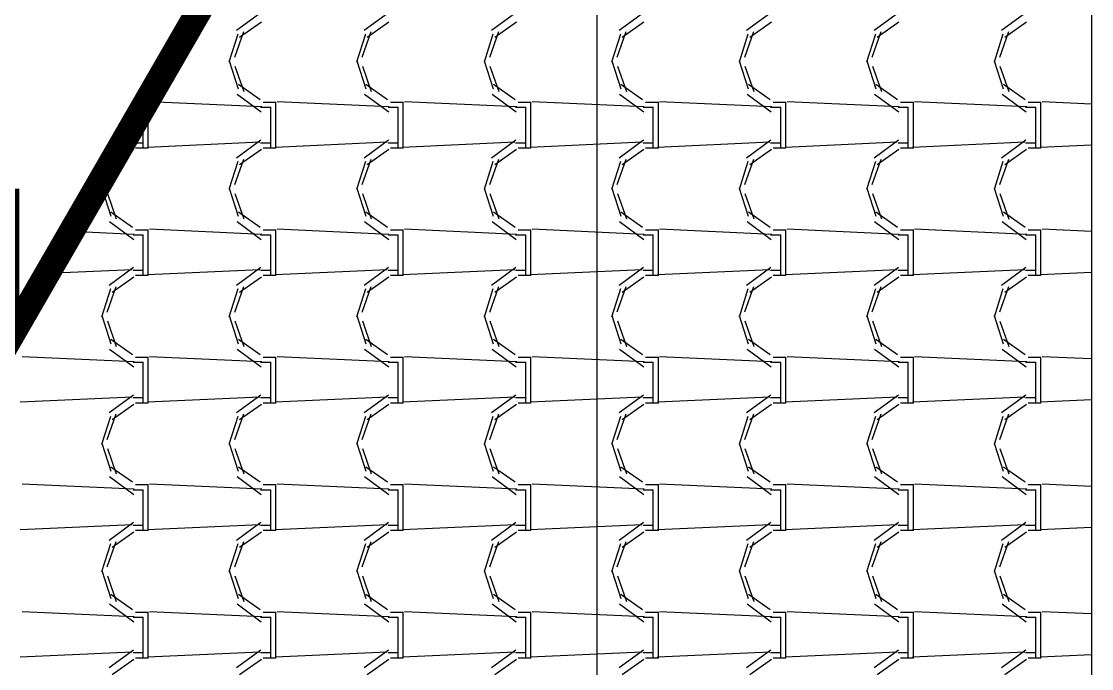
# Model space of a CAD drawing. Header units: millimetres. Extents: x -336 to -33, y -135 to 770.
# Drawn here: x -307.576 to -305.058, y 714.484 to 716.007 of the extents above; entities that cross this region are included whole.
import ezdxf

# ---------------------------------------------------------------- set-up
doc = ezdxf.new("R2010")
doc.units = ezdxf.units.MM
doc.header["$LTSCALE"] = 50
doc.header["$MEASUREMENT"] = 0
doc.layers.get('0').update_dxf_attribs({"linetype": 'CONTINUOUS'})
doc.layers.add('-HIDRO', color=8, linetype='CONTINUOUS')
doc.layers.add('AF', color=5, linetype='CONTINUOUS')
doc.layers.add('E-Lay-9', color=9, linetype='CONTINUOUS', lineweight=9)

# ---------------------------------------------------------------- blocks, each defined once
blk = doc.blocks.new('Seta')
at = {"const_width": 2}
blk.add_lwpolyline([(10, 15), (10, 25.981), (25, 0), (10, -25.981), (10, -15), (0, -15), (0, 15)], close=True, dxfattribs=at)

msp = doc.modelspace()

# ---------------------------------------------------------------- linework, layer by layer
at = {"layer": '-HIDRO', "linetype": 'Continuous'}
for p, q in [((-305.058, 719.1028), (-305.058, 712.4028)), ((-307.0126, 716.0276), (-307.0696, 715.9856)), ((-306.7126, 716.0276), (-306.7696, 715.9856)), ((-306.4126, 716.0276), (-306.4696, 715.9856)), ((-306.1126, 716.0276), (-306.1696, 715.9856)), ((-305.8126, 716.0276), (-305.8696, 715.9856)), ((-305.5126, 716.0276), (-305.5696, 715.9856)), ((-305.2126, 716.0276), (-305.2696, 715.9856)), ((-307.0115, 716.0053), (-307.0625, 715.9693)), ((-306.7115, 716.0053), (-306.7625, 715.9693)), ((-306.4115, 716.0053), (-306.4625, 715.9693)), ((-306.1115, 716.0053), (-306.1625, 715.9693)), ((-305.8115, 716.0053), (-305.8625, 715.9693)), ((-305.5115, 716.0053), (-305.5625, 715.9693)), ((-305.2115, 716.0053), (-305.2625, 715.9693)), ((-307.0666, 715.9774), (-307.0876, 715.9114)), ((-307.0537, 715.9824), (-307.0747, 715.9224)), ((-306.7665, 715.9774), (-306.7875, 715.9114)), ((-306.7537, 715.9824), (-306.7747, 715.9224)), ((-306.4665, 715.9774), (-306.4875, 715.9114)), ((-306.4537, 715.9824), (-306.4747, 715.9224)), ((-306.1665, 715.9774), (-306.1875, 715.9114)), ((-306.1537, 715.9824), (-306.1747, 715.9224)), ((-305.8665, 715.9774), (-305.8875, 715.9114)), ((-305.8537, 715.9825), (-305.8747, 715.9225)), ((-305.5665, 715.9774), (-305.5875, 715.9114)), ((-305.5537, 715.9825), (-305.5747, 715.9225)), ((-305.2665, 715.9774), (-305.2875, 715.9114)), ((-305.2537, 715.9825), (-305.2747, 715.9225)), ((-307.0869, 715.9146), (-307.0659, 715.8486)), ((-307.0737, 715.9021), (-307.0527, 715.8421)), ((-306.7869, 715.9146), (-306.7659, 715.8486)), ((-306.7737, 715.9021), (-306.7527, 715.8421)), ((-306.4869, 715.9146), (-306.4659, 715.8486)), ((-306.4737, 715.9021), (-306.4527, 715.8421)), ((-306.1869, 715.9146), (-306.1659, 715.8486)), ((-306.1737, 715.9021), (-306.1527, 715.8421)), ((-305.8869, 715.9146), (-305.8659, 715.8486)), ((-305.8737, 715.9021), (-305.8527, 715.8421)), ((-305.5869, 715.9146), (-305.5659, 715.8486)), ((-305.5737, 715.9021), (-305.5527, 715.8421)), ((-305.2869, 715.9146), (-305.2659, 715.8486)), ((-305.2737, 715.902), (-305.2527, 715.842)), ((-307.0656, 715.8592), (-307.0146, 715.8232)), ((-306.7656, 715.8592), (-306.7146, 715.8232)), ((-306.4656, 715.8592), (-306.4146, 715.8232)), ((-306.1656, 715.8592), (-306.1146, 715.8232)), ((-305.8656, 715.8592), (-305.8146, 715.8232)), ((-305.5656, 715.8592), (-305.5146, 715.8232)), ((-305.2656, 715.8592), (-305.2146, 715.8232)), ((-307.0686, 715.8361), (-307.0116, 715.7941)), ((-306.7686, 715.8361), (-306.7116, 715.7941)), ((-306.4686, 715.8361), (-306.4116, 715.7941)), ((-306.1686, 715.8361), (-306.1116, 715.7941)), ((-305.8686, 715.8361), (-305.8116, 715.7941)), ((-305.5686, 715.8361), (-305.5116, 715.7941)), ((-305.2686, 715.8361), (-305.2116, 715.7941)), ((-307.2894, 715.7209), (-307.2894, 715.8047)), ((-307.2824, 715.8169), (-307.2774, 715.8169)), ((-307.2774, 715.7209), (-307.2774, 715.8169)), ((-307.0106, 715.806), (-307.2746, 715.818)), ((-307.0134, 715.8049), (-306.9894, 715.8049)), ((-307.0074, 715.8169), (-306.9774, 715.8169)), ((-306.9894, 715.7209), (-306.9894, 715.8049)), ((-306.9774, 715.7209), (-306.9774, 715.8169)), ((-306.7106, 715.806), (-306.9746, 715.818)), ((-306.7134, 715.8049), (-306.6894, 715.8049)), ((-306.7074, 715.8169), (-306.6774, 715.8169)), ((-306.6894, 715.7209), (-306.6894, 715.8049)), ((-306.6774, 715.7209), (-306.6774, 715.8169)), ((-306.4106, 715.806), (-306.6746, 715.818)), ((-306.4134, 715.8049), (-306.3894, 715.8049)), ((-306.4074, 715.8169), (-306.3774, 715.8169)), ((-306.3894, 715.7209), (-306.3894, 715.8049)), ((-306.3774, 715.7209), (-306.3774, 715.8169)), ((-306.1106, 715.806), (-306.3746, 715.818)), ((-306.1134, 715.8049), (-306.0894, 715.8049)), ((-306.1074, 715.8169), (-306.0774, 715.8169)), ((-306.0894, 715.7209), (-306.0894, 715.8049)), ((-306.0774, 715.7209), (-306.0774, 715.8169)), ((-305.8106, 715.806), (-306.0746, 715.818)), ((-305.8134, 715.8049), (-305.7894, 715.8049)), ((-305.8074, 715.8169), (-305.7774, 715.8169)), ((-305.7894, 715.7209), (-305.7894, 715.8049)), ((-305.7774, 715.7209), (-305.7774, 715.8169)), ((-305.5106, 715.806), (-305.7746, 715.818)), ((-305.5134, 715.8049), (-305.4894, 715.8049)), ((-305.5074, 715.8169), (-305.4774, 715.8169)), ((-305.4894, 715.7209), (-305.4894, 715.8049)), ((-305.4774, 715.7209), (-305.4774, 715.8169)), ((-305.2106, 715.806), (-305.4746, 715.818)), ((-305.2134, 715.8049), (-305.1894, 715.8049)), ((-305.2074, 715.8169), (-305.1774, 715.8169)), ((-305.1894, 715.7209), (-305.1894, 715.8049)), ((-305.1774, 715.7209), (-305.1774, 715.8169)), ((-305.058, 715.8127), (-305.1746, 715.818)), ((-307.3126, 715.7276), (-307.3497, 715.7002)), ((-307.3151, 715.7227), (-307.3373, 715.7217)), ((-307.0151, 715.7227), (-307.2791, 715.7107)), ((-307.0126, 715.7276), (-307.0696, 715.6856)), ((-306.7151, 715.7227), (-306.9791, 715.7107)), ((-306.7126, 715.7276), (-306.7696, 715.6856)), ((-306.4151, 715.7227), (-306.6791, 715.7107)), ((-306.4126, 715.7276), (-306.4696, 715.6856)), ((-306.1151, 715.7227), (-306.3791, 715.7107)), ((-306.1126, 715.7276), (-306.1696, 715.6856)), ((-305.8151, 715.7227), (-306.0791, 715.7107)), ((-305.8126, 715.7276), (-305.8696, 715.6856)), ((-305.5151, 715.7227), (-305.7791, 715.7107)), ((-305.5126, 715.7276), (-305.5696, 715.6856)), ((-305.2151, 715.7227), (-305.4791, 715.7107)), ((-305.2126, 715.7276), (-305.2696, 715.6856)), ((-307.3115, 715.7053), (-307.3625, 715.6693)), ((-307.2894, 715.7209), (-307.3134, 715.7209)), ((-307.2774, 715.7089), (-307.3074, 715.7089)), ((-307.2894, 715.7089), (-307.2894, 715.7209)), ((-307.2774, 715.7089), (-307.2774, 715.7209)), ((-307.0115, 715.7053), (-307.0625, 715.6693)), ((-306.9894, 715.7209), (-307.0134, 715.7209)), ((-306.9774, 715.7089), (-307.0074, 715.7089)), ((-306.9894, 715.7089), (-306.9894, 715.7209)), ((-306.9774, 715.7089), (-306.9774, 715.7209)), ((-306.7115, 715.7053), (-306.7625, 715.6693)), ((-306.6894, 715.7209), (-306.7134, 715.7209)), ((-306.6774, 715.7089), (-306.7074, 715.7089)), ((-306.6894, 715.7089), (-306.6894, 715.7209)), ((-306.6774, 715.7089), (-306.6774, 715.7209)), ((-306.4115, 715.7053), (-306.4625, 715.6693)), ((-306.3894, 715.7209), (-306.4134, 715.7209)), ((-306.3774, 715.7089), (-306.4074, 715.7089)), ((-306.3894, 715.7089), (-306.3894, 715.7209)), ((-306.3774, 715.7089), (-306.3774, 715.7209)), ((-306.1115, 715.7053), (-306.1625, 715.6693)), ((-306.0894, 715.7209), (-306.1134, 715.7209)), ((-306.0774, 715.7089), (-306.1074, 715.7089)), ((-306.0894, 715.7089), (-306.0894, 715.7209)), ((-306.0774, 715.7089), (-306.0774, 715.7209)), ((-305.8115, 715.7053), (-305.8625, 715.6693)), ((-305.7894, 715.7209), (-305.8134, 715.7209)), ((-305.7774, 715.7089), (-305.8074, 715.7089)), ((-305.7894, 715.7089), (-305.7894, 715.7209)), ((-305.7774, 715.7089), (-305.7774, 715.7209)), ((-305.5115, 715.7053), (-305.5625, 715.6693)), ((-305.4894, 715.7209), (-305.5134, 715.7209)), ((-305.4774, 715.7089), (-305.5074, 715.7089)), ((-305.4894, 715.7089), (-305.4894, 715.7209)), ((-305.4774, 715.7089), (-305.4774, 715.7209)), ((-305.2115, 715.7053), (-305.2625, 715.6693)), ((-305.1894, 715.7209), (-305.2134, 715.7209)), ((-305.1774, 715.7089), (-305.2074, 715.7089)), ((-305.1894, 715.7089), (-305.1894, 715.7209)), ((-305.058, 715.7162), (-305.1791, 715.7107)), ((-305.1774, 715.7089), (-305.1774, 715.7209)), ((-307.3537, 715.6824), (-307.3747, 715.6224)), ((-307.0666, 715.6774), (-307.0876, 715.6114)), ((-307.0537, 715.6824), (-307.0747, 715.6224)), ((-306.7665, 715.6774), (-306.7875, 715.6114)), ((-306.7537, 715.6824), (-306.7747, 715.6224)), ((-306.4665, 715.6774), (-306.4875, 715.6114)), ((-306.4537, 715.6824), (-306.4747, 715.6224)), ((-306.1665, 715.6774), (-306.1875, 715.6114)), ((-306.1537, 715.6824), (-306.1747, 715.6224)), ((-305.8665, 715.6774), (-305.8875, 715.6114)), ((-305.8537, 715.6825), (-305.8747, 715.6225)), ((-305.5665, 715.6774), (-305.5875, 715.6114)), ((-305.5537, 715.6825), (-305.5747, 715.6225)), ((-305.2665, 715.6774), (-305.2875, 715.6114)), ((-305.2537, 715.6825), (-305.2747, 715.6225)), ((-307.371, 715.6633), (-307.3876, 715.6114)), ((-307.3869, 715.6146), (-307.3659, 715.5486)), ((-307.3737, 715.6021), (-307.3527, 715.5421)), ((-307.0869, 715.6146), (-307.0659, 715.5486)), ((-307.0737, 715.6021), (-307.0527, 715.5421)), ((-306.7869, 715.6146), (-306.7659, 715.5486)), ((-306.7737, 715.6021), (-306.7527, 715.5421)), ((-306.4869, 715.6146), (-306.4659, 715.5486)), ((-306.4737, 715.6021), (-306.4527, 715.5421)), ((-306.1869, 715.6146), (-306.1659, 715.5486)), ((-306.1737, 715.6021), (-306.1527, 715.5421)), ((-305.8869, 715.6146), (-305.8659, 715.5486)), ((-305.8737, 715.6021), (-305.8527, 715.5421)), ((-305.5869, 715.6146), (-305.5659, 715.5486)), ((-305.5737, 715.6021), (-305.5527, 715.5421)), ((-305.2869, 715.6146), (-305.2659, 715.5486)), ((-305.2737, 715.602), (-305.2527, 715.542)), ((-307.3655, 715.5592), (-307.3145, 715.5232)), ((-307.0655, 715.5592), (-307.0145, 715.5232)), ((-306.7656, 715.5592), (-306.7146, 715.5232)), ((-306.4656, 715.5592), (-306.4146, 715.5232)), ((-306.1656, 715.5592), (-306.1146, 715.5232)), ((-305.8656, 715.5592), (-305.8146, 715.5232)), ((-305.5656, 715.5592), (-305.5146, 715.5232)), ((-305.2656, 715.5592), (-305.2146, 715.5232)), ((-307.3686, 715.5361), (-307.3116, 715.4941)), ((-307.0686, 715.5361), (-307.0116, 715.4941)), ((-306.7686, 715.5361), (-306.7116, 715.4941)), ((-306.4686, 715.5361), (-306.4116, 715.4941)), ((-306.1686, 715.5361), (-306.1116, 715.4941)), ((-305.8686, 715.5361), (-305.8116, 715.4941)), ((-305.5686, 715.5361), (-305.5116, 715.4941)), ((-305.2686, 715.5361), (-305.2116, 715.4941)), ((-307.3106, 715.506), (-307.458, 715.5127)), ((-307.3134, 715.5049), (-307.2894, 715.5049)), ((-307.3074, 715.5169), (-307.2774, 715.5169)), ((-307.2894, 715.4209), (-307.2894, 715.5049)), ((-307.2774, 715.4209), (-307.2774, 715.5169)), ((-307.0106, 715.506), (-307.2746, 715.518)), ((-307.0134, 715.5049), (-306.9894, 715.5049)), ((-307.0074, 715.5169), (-306.9774, 715.5169)), ((-306.9894, 715.4209), (-306.9894, 715.5049)), ((-306.9774, 715.4209), (-306.9774, 715.5169)), ((-306.7106, 715.506), (-306.9746, 715.518)), ((-306.7134, 715.5049), (-306.6894, 715.5049)), ((-306.7074, 715.5169), (-306.6774, 715.5169)), ((-306.6894, 715.4209), (-306.6894, 715.5049)), ((-306.6774, 715.4209), (-306.6774, 715.5169)), ((-306.4106, 715.506), (-306.6746, 715.518)), ((-306.4134, 715.5049), (-306.3894, 715.5049)), ((-306.4074, 715.5169), (-306.3774, 715.5169)), ((-306.3894, 715.4209), (-306.3894, 715.5049)), ((-306.3774, 715.4209), (-306.3774, 715.5169)), ((-306.1106, 715.506), (-306.3746, 715.518)), ((-306.1134, 715.5049), (-306.0894, 715.5049)), ((-306.1074, 715.5169), (-306.0774, 715.5169)), ((-306.0894, 715.4209), (-306.0894, 715.5049)), ((-306.0774, 715.4209), (-306.0774, 715.5169)), ((-305.8106, 715.506), (-306.0746, 715.518)), ((-305.8134, 715.5049), (-305.7894, 715.5049)), ((-305.8074, 715.5169), (-305.7774, 715.5169)), ((-305.7894, 715.4209), (-305.7894, 715.5049)), ((-305.7774, 715.4209), (-305.7774, 715.5169)), ((-305.5106, 715.506), (-305.7746, 715.518)), ((-305.5134, 715.5049), (-305.4894, 715.5049)), ((-305.5074, 715.5169), (-305.4774, 715.5169)), ((-305.4894, 715.4209), (-305.4894, 715.5049)), ((-305.4774, 715.4209), (-305.4774, 715.5169)), ((-305.2106, 715.506), (-305.4746, 715.518)), ((-305.2134, 715.5049), (-305.1894, 715.5049)), ((-305.2074, 715.5169), (-305.1774, 715.5169)), ((-305.1894, 715.4209), (-305.1894, 715.5049)), ((-305.1774, 715.4209), (-305.1774, 715.5169)), ((-305.058, 715.5127), (-305.1746, 715.518)), ((-307.3151, 715.4227), (-307.5152, 715.4136)), ((-307.3126, 715.4276), (-307.3696, 715.3856)), ((-307.2894, 715.4209), (-307.3134, 715.4209)), ((-307.2894, 715.4089), (-307.2894, 715.4209)), ((-307.0151, 715.4227), (-307.2791, 715.4107)), ((-307.2774, 715.4089), (-307.2774, 715.4209)), ((-307.0126, 715.4276), (-307.0696, 715.3856)), ((-306.9894, 715.4209), (-307.0134, 715.4209)), ((-306.9894, 715.4089), (-306.9894, 715.4209)), ((-306.7151, 715.4227), (-306.9791, 715.4107)), ((-306.9774, 715.4089), (-306.9774, 715.4209)), ((-306.7126, 715.4276), (-306.7696, 715.3856)), ((-306.6894, 715.4209), (-306.7134, 715.4209)), ((-306.6894, 715.4089), (-306.6894, 715.4209)), ((-306.4151, 715.4227), (-306.6791, 715.4107)), ((-306.6774, 715.4089), (-306.6774, 715.4209)), ((-306.4126, 715.4276), (-306.4696, 715.3856)), ((-306.3894, 715.4209), (-306.4134, 715.4209)), ((-306.3894, 715.4089), (-306.3894, 715.4209)), ((-306.1151, 715.4227), (-306.3791, 715.4107)), ((-306.3774, 715.4089), (-306.3774, 715.4209)), ((-306.1126, 715.4276), (-306.1696, 715.3856)), ((-306.0894, 715.4209), (-306.1134, 715.4209)), ((-306.0894, 715.4089), (-306.0894, 715.4209)), ((-305.8151, 715.4227), (-306.0791, 715.4107)), ((-306.0774, 715.4089), (-306.0774, 715.4209)), ((-305.8126, 715.4276), (-305.8696, 715.3856)), ((-305.7894, 715.4209), (-305.8134, 715.4209)), ((-305.7894, 715.4089), (-305.7894, 715.4209)), ((-305.5151, 715.4227), (-305.7791, 715.4107)), ((-305.7774, 715.4089), (-305.7774, 715.4209)), ((-305.5126, 715.4276), (-305.5696, 715.3856)), ((-305.4894, 715.4209), (-305.5134, 715.4209)), ((-305.4894, 715.4089), (-305.4894, 715.4209)), ((-305.2151, 715.4227), (-305.4791, 715.4107)), ((-305.4774, 715.4089), (-305.4774, 715.4209)), ((-305.2126, 715.4276), (-305.2696, 715.3856)), ((-305.1894, 715.4209), (-305.2134, 715.4209)), ((-305.1894, 715.4089), (-305.1894, 715.4209)), ((-305.1774, 715.4089), (-305.1774, 715.4209)), ((-307.3115, 715.4053), (-307.3625, 715.3693)), ((-307.2774, 715.4089), (-307.3074, 715.4089)), ((-307.0115, 715.4053), (-307.0625, 715.3693)), ((-306.9774, 715.4089), (-307.0074, 715.4089)), ((-306.7115, 715.4053), (-306.7625, 715.3693)), ((-306.6774, 715.4089), (-306.7074, 715.4089)), ((-306.4115, 715.4053), (-306.4625, 715.3693)), ((-306.3774, 715.4089), (-306.4074, 715.4089)), ((-306.1115, 715.4053), (-306.1625, 715.3693)), ((-306.0774, 715.4089), (-306.1074, 715.4089)), ((-305.8115, 715.4053), (-305.8625, 715.3693)), ((-305.7774, 715.4089), (-305.8074, 715.4089)), ((-305.5115, 715.4053), (-305.5625, 715.3693)), ((-305.4774, 715.4089), (-305.5074, 715.4089)), ((-305.2115, 715.4053), (-305.2625, 715.3693)), ((-305.1774, 715.4089), (-305.2074, 715.4089)), ((-305.058, 715.4162), (-305.1791, 715.4107)), ((-307.3666, 715.3774), (-307.3876, 715.3114)), ((-307.3537, 715.3824), (-307.3747, 715.3224)), ((-307.0666, 715.3774), (-307.0876, 715.3114)), ((-307.0537, 715.3824), (-307.0747, 715.3224)), ((-306.7665, 715.3774), (-306.7875, 715.3114)), ((-306.7537, 715.3824), (-306.7747, 715.3224)), ((-306.4665, 715.3774), (-306.4875, 715.3114)), ((-306.4537, 715.3824), (-306.4747, 715.3224)), ((-306.1665, 715.3774), (-306.1875, 715.3114)), ((-306.1537, 715.3824), (-306.1747, 715.3225)), ((-305.8665, 715.3774), (-305.8875, 715.3114)), ((-305.8537, 715.3825), (-305.8747, 715.3225)), ((-305.5665, 715.3774), (-305.5875, 715.3114)), ((-305.5537, 715.3825), (-305.5747, 715.3225)), ((-305.2665, 715.3774), (-305.2875, 715.3114)), ((-305.2537, 715.3825), (-305.2747, 715.3225)), ((-307.3869, 715.3146), (-307.3659, 715.2486)), ((-307.3737, 715.3021), (-307.3527, 715.2421)), ((-307.0869, 715.3146), (-307.0659, 715.2486)), ((-307.0737, 715.3021), (-307.0527, 715.2421)), ((-306.7869, 715.3146), (-306.7659, 715.2486)), ((-306.7737, 715.3021), (-306.7527, 715.2421)), ((-306.4869, 715.3146), (-306.4659, 715.2486)), ((-306.4737, 715.3021), (-306.4527, 715.2421)), ((-306.1869, 715.3146), (-306.1659, 715.2486)), ((-306.1737, 715.3021), (-306.1527, 715.2421)), ((-305.8869, 715.3146), (-305.8659, 715.2486)), ((-305.8737, 715.3021), (-305.8527, 715.2421)), ((-305.5869, 715.3146), (-305.5659, 715.2486)), ((-305.5737, 715.3021), (-305.5527, 715.2421)), ((-305.2869, 715.3146), (-305.2659, 715.2486)), ((-305.2737, 715.302), (-305.2527, 715.242)), ((-307.3655, 715.2592), (-307.3145, 715.2232)), ((-307.0655, 715.2592), (-307.0145, 715.2232)), ((-306.7655, 715.2592), (-306.7145, 715.2232)), ((-306.4656, 715.2592), (-306.4146, 715.2232)), ((-306.1656, 715.2592), (-306.1146, 715.2232)), ((-305.8656, 715.2592), (-305.8146, 715.2232)), ((-305.5656, 715.2592), (-305.5146, 715.2232)), ((-305.2656, 715.2592), (-305.2146, 715.2232)), ((-307.3686, 715.2361), (-307.3116, 715.1941)), ((-307.0686, 715.2361), (-307.0116, 715.1941)), ((-306.7686, 715.2361), (-306.7116, 715.1941)), ((-306.4686, 715.2361), (-306.4116, 715.1941)), ((-306.1686, 715.2361), (-306.1116, 715.1941)), ((-305.8686, 715.2361), (-305.8116, 715.1941)), ((-305.5686, 715.2361), (-305.5116, 715.1941)), ((-305.2686, 715.2361), (-305.2116, 715.1941)), ((-307.3106, 715.206), (-307.5746, 715.218)), ((-307.3134, 715.2049), (-307.2894, 715.2049)), ((-307.3074, 715.2169), (-307.2774, 715.2169)), ((-307.2894, 715.1209), (-307.2894, 715.2049)), ((-307.2774, 715.1209), (-307.2774, 715.2169)), ((-307.0106, 715.206), (-307.2746, 715.218)), ((-307.0134, 715.2049), (-306.9894, 715.2049)), ((-307.0074, 715.2169), (-306.9774, 715.2169)), ((-306.9894, 715.1209), (-306.9894, 715.2049)), ((-306.9774, 715.1209), (-306.9774, 715.2169)), ((-306.7106, 715.206), (-306.9746, 715.218)), ((-306.7134, 715.2049), (-306.6894, 715.2049)), ((-306.7074, 715.2169), (-306.6774, 715.2169)), ((-306.6894, 715.1209), (-306.6894, 715.2049)), ((-306.6774, 715.1209), (-306.6774, 715.2169)), ((-306.4106, 715.206), (-306.6746, 715.218)), ((-306.4134, 715.2049), (-306.3894, 715.2049)), ((-306.4074, 715.2169), (-306.3774, 715.2169)), ((-306.3894, 715.1209), (-306.3894, 715.2049)), ((-306.3774, 715.1209), (-306.3774, 715.2169)), ((-306.1106, 715.206), (-306.3746, 715.218)), ((-306.1134, 715.2049), (-306.0894, 715.2049)), ((-306.1074, 715.2169), (-306.0774, 715.2169)), ((-306.0894, 715.1209), (-306.0894, 715.2049)), ((-306.0774, 715.1209), (-306.0774, 715.2169)), ((-305.8106, 715.206), (-306.0746, 715.218)), ((-305.8134, 715.2049), (-305.7894, 715.2049)), ((-305.8074, 715.2169), (-305.7774, 715.2169)), ((-305.7894, 715.1209), (-305.7894, 715.2049)), ((-305.7774, 715.1209), (-305.7774, 715.2169)), ((-305.5106, 715.206), (-305.7746, 715.218)), ((-305.5134, 715.2049), (-305.4894, 715.2049)), ((-305.5074, 715.2169), (-305.4774, 715.2169)), ((-305.4894, 715.1209), (-305.4894, 715.2049)), ((-305.4774, 715.1209), (-305.4774, 715.2169)), ((-305.2106, 715.206), (-305.4746, 715.218)), ((-305.2134, 715.2049), (-305.1894, 715.2049)), ((-305.2074, 715.2169), (-305.1774, 715.2169)), ((-305.1894, 715.1209), (-305.1894, 715.2049)), ((-305.1774, 715.1209), (-305.1774, 715.2169)), ((-305.058, 715.2127), (-305.1746, 715.218)), ((-307.3151, 715.1227), (-307.5791, 715.1107)), ((-307.3126, 715.1276), (-307.3696, 715.0856)), ((-307.2894, 715.1209), (-307.3134, 715.1209)), ((-307.2894, 715.1089), (-307.2894, 715.1209)), ((-307.0151, 715.1227), (-307.2791, 715.1107)), ((-307.2774, 715.1089), (-307.2774, 715.1209)), ((-307.0126, 715.1276), (-307.0696, 715.0856)), ((-306.9894, 715.1209), (-307.0134, 715.1209)), ((-306.9894, 715.1089), (-306.9894, 715.1209)), ((-306.7151, 715.1227), (-306.9791, 715.1107)), ((-306.9774, 715.1089), (-306.9774, 715.1209)), ((-306.7126, 715.1276), (-306.7696, 715.0856)), ((-306.6894, 715.1209), (-306.7134, 715.1209)), ((-306.6894, 715.1089), (-306.6894, 715.1209)), ((-306.4151, 715.1227), (-306.6791, 715.1107)), ((-306.6774, 715.1089), (-306.6774, 715.1209)), ((-306.4126, 715.1276), (-306.4696, 715.0856)), ((-306.3894, 715.1209), (-306.4134, 715.1209)), ((-306.3894, 715.1089), (-306.3894, 715.1209)), ((-306.1151, 715.1227), (-306.3791, 715.1107)), ((-306.3774, 715.1089), (-306.3774, 715.1209)), ((-306.1126, 715.1276), (-306.1696, 715.0856)), ((-306.0894, 715.1209), (-306.1134, 715.1209)), ((-306.0894, 715.1089), (-306.0894, 715.1209)), ((-305.8151, 715.1227), (-306.0791, 715.1107)), ((-306.0774, 715.1089), (-306.0774, 715.1209)), ((-305.8126, 715.1276), (-305.8696, 715.0856)), ((-305.7894, 715.1209), (-305.8134, 715.1209)), ((-305.7894, 715.1089), (-305.7894, 715.1209)), ((-305.5151, 715.1227), (-305.7791, 715.1107)), ((-305.7774, 715.1089), (-305.7774, 715.1209)), ((-305.5126, 715.1276), (-305.5696, 715.0856)), ((-305.4894, 715.1209), (-305.5134, 715.1209)), ((-305.4894, 715.1089), (-305.4894, 715.1209)), ((-305.2151, 715.1227), (-305.4791, 715.1107)), ((-305.4774, 715.1089), (-305.4774, 715.1209)), ((-305.2126, 715.1276), (-305.2696, 715.0856)), ((-305.1894, 715.1209), (-305.2134, 715.1209)), ((-305.1894, 715.1089), (-305.1894, 715.1209)), ((-305.1774, 715.1089), (-305.1774, 715.1209)), ((-307.3115, 715.1053), (-307.3625, 715.0693)), ((-307.2774, 715.1089), (-307.3074, 715.1089)), ((-307.0115, 715.1053), (-307.0625, 715.0693)), ((-306.9774, 715.1089), (-307.0074, 715.1089)), ((-306.7115, 715.1053), (-306.7625, 715.0693)), ((-306.6774, 715.1089), (-306.7074, 715.1089)), ((-306.4115, 715.1053), (-306.4625, 715.0693)), ((-306.3774, 715.1089), (-306.4074, 715.1089)), ((-306.1115, 715.1053), (-306.1625, 715.0693)), ((-306.0774, 715.1089), (-306.1074, 715.1089)), ((-305.8115, 715.1053), (-305.8625, 715.0693)), ((-305.7774, 715.1089), (-305.8074, 715.1089)), ((-305.5115, 715.1053), (-305.5625, 715.0693)), ((-305.4774, 715.1089), (-305.5074, 715.1089)), ((-305.2115, 715.1053), (-305.2625, 715.0693)), ((-305.1774, 715.1089), (-305.2074, 715.1089)), ((-305.058, 715.1162), (-305.1791, 715.1107)), ((-307.3666, 715.0774), (-307.3876, 715.0114)), ((-307.3537, 715.0824), (-307.3747, 715.0224)), ((-307.0666, 715.0774), (-307.0876, 715.0114)), ((-307.0537, 715.0824), (-307.0747, 715.0224)), ((-306.7665, 715.0774), (-306.7875, 715.0114)), ((-306.7537, 715.0824), (-306.7747, 715.0224)), ((-306.4665, 715.0774), (-306.4875, 715.0114)), ((-306.4537, 715.0824), (-306.4747, 715.0224)), ((-306.1665, 715.0774), (-306.1875, 715.0114)), ((-306.1537, 715.0825), (-306.1747, 715.0225)), ((-305.8665, 715.0774), (-305.8875, 715.0114)), ((-305.8537, 715.0825), (-305.8747, 715.0225)), ((-305.5665, 715.0774), (-305.5875, 715.0114)), ((-305.5537, 715.0825), (-305.5747, 715.0225)), ((-305.2665, 715.0774), (-305.2875, 715.0114)), ((-305.2537, 715.0825), (-305.2747, 715.0225)), ((-307.3869, 715.0146), (-307.3659, 714.9486)), ((-307.3737, 715.0021), (-307.3527, 714.9421)), ((-307.0869, 715.0146), (-307.0659, 714.9486)), ((-307.0737, 715.0021), (-307.0527, 714.9421)), ((-306.7869, 715.0146), (-306.7659, 714.9486)), ((-306.7737, 715.0021), (-306.7527, 714.9421)), ((-306.4869, 715.0146), (-306.4659, 714.9486)), ((-306.4737, 715.0021), (-306.4527, 714.9421)), ((-306.1869, 715.0146), (-306.1659, 714.9486)), ((-306.1737, 715.0021), (-306.1527, 714.9421)), ((-305.8869, 715.0146), (-305.8659, 714.9486)), ((-305.8737, 715.0021), (-305.8527, 714.9421)), ((-305.5869, 715.0146), (-305.5659, 714.9486)), ((-305.5737, 715.0021), (-305.5527, 714.9421)), ((-305.2869, 715.0146), (-305.2659, 714.9486)), ((-305.2737, 715.0021), (-305.2527, 714.9421)), ((-307.3655, 714.9592), (-307.3145, 714.9232)), ((-307.0655, 714.9592), (-307.0145, 714.9232)), ((-306.7655, 714.9592), (-306.7145, 714.9232)), ((-306.4655, 714.9592), (-306.4145, 714.9232)), ((-306.1655, 714.9592), (-306.1145, 714.9232)), ((-305.8656, 714.9592), (-305.8146, 714.9232)), ((-305.5656, 714.9592), (-305.5146, 714.9232)), ((-305.2656, 714.9592), (-305.2146, 714.9232)), ((-307.3106, 714.906), (-307.5746, 714.918)), ((-307.3686, 714.9361), (-307.3116, 714.8941)), ((-307.3074, 714.9169), (-307.2774, 714.9169)), ((-307.2774, 714.8209), (-307.2774, 714.9169)), ((-307.0106, 714.906), (-307.2746, 714.918)), ((-307.0686, 714.9361), (-307.0116, 714.8941)), ((-307.0074, 714.9169), (-306.9774, 714.9169)), ((-306.9774, 714.8209), (-306.9774, 714.9169)), ((-306.7106, 714.906), (-306.9746, 714.918)), ((-306.7686, 714.9361), (-306.7116, 714.8941)), ((-306.7074, 714.9169), (-306.6774, 714.9169)), ((-306.6774, 714.8209), (-306.6774, 714.9169)), ((-306.4106, 714.906), (-306.6746, 714.918)), ((-306.4686, 714.9361), (-306.4116, 714.8941)), ((-306.4074, 714.9169), (-306.3774, 714.9169)), ((-306.3774, 714.8209), (-306.3774, 714.9169)), ((-306.1106, 714.906), (-306.3746, 714.918)), ((-306.1686, 714.9361), (-306.1116, 714.8941)), ((-306.1074, 714.9169), (-306.0774, 714.9169)), ((-306.0774, 714.8209), (-306.0774, 714.9169)), ((-305.8106, 714.906), (-306.0746, 714.918)), ((-305.8686, 714.9361), (-305.8116, 714.8941)), ((-305.8074, 714.9169), (-305.7774, 714.9169)), ((-305.7774, 714.8209), (-305.7774, 714.9169)), ((-305.5106, 714.906), (-305.7746, 714.918)), ((-305.5686, 714.9361), (-305.5116, 714.8941)), ((-305.5074, 714.9169), (-305.4774, 714.9169)), ((-305.4774, 714.8209), (-305.4774, 714.9169)), ((-305.2106, 714.906), (-305.4746, 714.918)), ((-305.2686, 714.9361), (-305.2116, 714.8941)), ((-305.2074, 714.9169), (-305.1774, 714.9169)), ((-305.1774, 714.8209), (-305.1774, 714.9169)), ((-305.058, 714.9127), (-305.1746, 714.918)), ((-307.3134, 714.9049), (-307.2894, 714.9049)), ((-307.2894, 714.8209), (-307.2894, 714.9049)), ((-307.0134, 714.9049), (-306.9894, 714.9049)), ((-306.9894, 714.8209), (-306.9894, 714.9049)), ((-306.7134, 714.9049), (-306.6894, 714.9049)), ((-306.6894, 714.8209), (-306.6894, 714.9049)), ((-306.4134, 714.9049), (-306.3894, 714.9049)), ((-306.3894, 714.8209), (-306.3894, 714.9049)), ((-306.1134, 714.9049), (-306.0894, 714.9049)), ((-306.0894, 714.8209), (-306.0894, 714.9049)), ((-305.8134, 714.9049), (-305.7894, 714.9049)), ((-305.7894, 714.8209), (-305.7894, 714.9049)), ((-305.5134, 714.9049), (-305.4894, 714.9049)), ((-305.4894, 714.8209), (-305.4894, 714.9049)), ((-305.2134, 714.9049), (-305.1894, 714.9049)), ((-305.1894, 714.8209), (-305.1894, 714.9049)), ((-307.3151, 714.8227), (-307.5791, 714.8107)), ((-307.3126, 714.8276), (-307.3696, 714.7856)), ((-307.2894, 714.8209), (-307.3134, 714.8209)), ((-307.2894, 714.8089), (-307.2894, 714.8209)), ((-307.0151, 714.8227), (-307.2791, 714.8107)), ((-307.2774, 714.8089), (-307.2774, 714.8209)), ((-307.0126, 714.8276), (-307.0696, 714.7856)), ((-306.9894, 714.8209), (-307.0134, 714.8209)), ((-306.9894, 714.8089), (-306.9894, 714.8209)), ((-306.7151, 714.8227), (-306.9791, 714.8107)), ((-306.9774, 714.8089), (-306.9774, 714.8209)), ((-306.7126, 714.8276), (-306.7696, 714.7856)), ((-306.6894, 714.8209), (-306.7134, 714.8209)), ((-306.6894, 714.8089), (-306.6894, 714.8209)), ((-306.4151, 714.8227), (-306.6791, 714.8107)), ((-306.6774, 714.8089), (-306.6774, 714.8209)), ((-306.4126, 714.8276), (-306.4696, 714.7856)), ((-306.3894, 714.8209), (-306.4134, 714.8209)), ((-306.3894, 714.8089), (-306.3894, 714.8209)), ((-306.1151, 714.8227), (-306.3791, 714.8107)), ((-306.3774, 714.8089), (-306.3774, 714.8209)), ((-306.1126, 714.8276), (-306.1696, 714.7856)), ((-306.0894, 714.8209), (-306.1134, 714.8209)), ((-306.0894, 714.8089), (-306.0894, 714.8209)), ((-305.8151, 714.8227), (-306.0791, 714.8107)), ((-306.0774, 714.8089), (-306.0774, 714.8209)), ((-305.8126, 714.8276), (-305.8696, 714.7856)), ((-305.7894, 714.8209), (-305.8134, 714.8209)), ((-305.7894, 714.8089), (-305.7894, 714.8209)), ((-305.5151, 714.8227), (-305.7791, 714.8107)), ((-305.7774, 714.8089), (-305.7774, 714.8209)), ((-305.5126, 714.8276), (-305.5696, 714.7856)), ((-305.4894, 714.8209), (-305.5134, 714.8209)), ((-305.4894, 714.8089), (-305.4894, 714.8209)), ((-305.2151, 714.8227), (-305.4791, 714.8107)), ((-305.4774, 714.8089), (-305.4774, 714.8209)), ((-305.2126, 714.8276), (-305.2696, 714.7856)), ((-305.1894, 714.8209), (-305.2134, 714.8209)), ((-305.1894, 714.8089), (-305.1894, 714.8209)), ((-305.058, 714.8162), (-305.1791, 714.8107)), ((-305.1774, 714.8089), (-305.1774, 714.8209)), ((-307.3115, 714.8053), (-307.3625, 714.7693)), ((-307.2774, 714.8089), (-307.3074, 714.8089)), ((-307.0115, 714.8053), (-307.0625, 714.7693)), ((-306.9774, 714.8089), (-307.0074, 714.8089)), ((-306.7115, 714.8053), (-306.7625, 714.7693)), ((-306.6774, 714.8089), (-306.7074, 714.8089)), ((-306.4115, 714.8053), (-306.4625, 714.7693)), ((-306.3774, 714.8089), (-306.4074, 714.8089)), ((-306.1115, 714.8053), (-306.1625, 714.7693)), ((-306.0774, 714.8089), (-306.1074, 714.8089)), ((-305.8115, 714.8053), (-305.8625, 714.7693)), ((-305.7774, 714.8089), (-305.8074, 714.8089)), ((-305.5115, 714.8053), (-305.5625, 714.7693)), ((-305.4774, 714.8089), (-305.5074, 714.8089)), ((-305.2115, 714.8053), (-305.2625, 714.7693)), ((-305.1774, 714.8089), (-305.2074, 714.8089)), ((-307.3666, 714.7774), (-307.3876, 714.7114)), ((-307.3537, 714.7824), (-307.3747, 714.7224)), ((-307.0666, 714.7774), (-307.0876, 714.7114)), ((-307.0537, 714.7824), (-307.0747, 714.7224)), ((-306.7665, 714.7774), (-306.7875, 714.7114)), ((-306.7537, 714.7824), (-306.7747, 714.7224)), ((-306.4665, 714.7774), (-306.4875, 714.7114)), ((-306.4537, 714.7824), (-306.4747, 714.7224)), ((-306.1665, 714.7774), (-306.1875, 714.7114)), ((-306.1537, 714.7825), (-306.1747, 714.7225)), ((-305.8665, 714.7774), (-305.8875, 714.7114)), ((-305.8537, 714.7825), (-305.8747, 714.7225)), ((-305.5665, 714.7774), (-305.5875, 714.7114)), ((-305.5537, 714.7825), (-305.5747, 714.7225)), ((-305.2665, 714.7774), (-305.2875, 714.7114)), ((-305.2537, 714.7825), (-305.2747, 714.7225)), ((-307.3869, 714.7146), (-307.3659, 714.6486)), ((-307.3737, 714.7021), (-307.3527, 714.6421)), ((-307.0869, 714.7146), (-307.0659, 714.6486)), ((-307.0737, 714.7021), (-307.0527, 714.6421)), ((-306.7869, 714.7146), (-306.7659, 714.6486)), ((-306.7737, 714.7021), (-306.7527, 714.6421)), ((-306.4869, 714.7146), (-306.4659, 714.6486)), ((-306.4737, 714.7021), (-306.4527, 714.6421)), ((-306.1869, 714.7146), (-306.1659, 714.6486)), ((-306.1737, 714.7021), (-306.1527, 714.6421)), ((-305.8869, 714.7146), (-305.8659, 714.6486)), ((-305.8737, 714.7021), (-305.8527, 714.6421)), ((-305.5869, 714.7146), (-305.5659, 714.6486)), ((-305.5737, 714.7021), (-305.5527, 714.6421)), ((-305.2869, 714.7146), (-305.2659, 714.6486)), ((-305.2737, 714.7021), (-305.2527, 714.6421)), ((-307.3655, 714.6592), (-307.3145, 714.6232)), ((-307.0655, 714.6592), (-307.0145, 714.6232)), ((-306.7655, 714.6592), (-306.7145, 714.6232)), ((-306.4655, 714.6592), (-306.4145, 714.6232)), ((-306.1655, 714.6592), (-306.1145, 714.6232)), ((-305.8655, 714.6592), (-305.8145, 714.6232)), ((-305.5656, 714.6592), (-305.5146, 714.6232)), ((-305.2656, 714.6592), (-305.2146, 714.6232)), ((-307.3106, 714.606), (-307.5746, 714.618)), ((-307.3686, 714.6361), (-307.3116, 714.5941)), ((-307.3074, 714.6169), (-307.2774, 714.6169)), ((-307.2774, 714.5209), (-307.2774, 714.6169)), ((-307.0106, 714.606), (-307.2746, 714.618)), ((-307.0686, 714.6361), (-307.0116, 714.5941)), ((-307.0074, 714.6169), (-306.9774, 714.6169)), ((-306.9774, 714.5209), (-306.9774, 714.6169)), ((-306.7106, 714.606), (-306.9746, 714.618)), ((-306.7686, 714.6361), (-306.7116, 714.5941)), ((-306.7074, 714.6169), (-306.6774, 714.6169)), ((-306.6774, 714.5209), (-306.6774, 714.6169)), ((-306.4106, 714.606), (-306.6746, 714.618)), ((-306.4686, 714.6361), (-306.4116, 714.5941)), ((-306.4074, 714.6169), (-306.3774, 714.6169)), ((-306.3774, 714.5209), (-306.3774, 714.6169)), ((-306.1106, 714.606), (-306.3746, 714.618)), ((-306.1686, 714.6361), (-306.1116, 714.5941)), ((-306.1074, 714.6169), (-306.0774, 714.6169)), ((-306.0774, 714.5209), (-306.0774, 714.6169)), ((-305.8106, 714.606), (-306.0746, 714.618)), ((-305.8686, 714.6361), (-305.8116, 714.5941)), ((-305.8074, 714.6169), (-305.7774, 714.6169)), ((-305.7774, 714.5209), (-305.7774, 714.6169)), ((-305.5106, 714.606), (-305.7746, 714.618)), ((-305.5686, 714.6361), (-305.5116, 714.5941)), ((-305.5074, 714.6169), (-305.4774, 714.6169)), ((-305.4774, 714.5209), (-305.4774, 714.6169)), ((-305.2106, 714.606), (-305.4746, 714.618)), ((-305.2686, 714.6361), (-305.2116, 714.5941)), ((-305.2074, 714.6169), (-305.1774, 714.6169)), ((-305.1774, 714.5209), (-305.1774, 714.6169)), ((-305.058, 714.6127), (-305.1746, 714.618)), ((-307.3134, 714.6049), (-307.2894, 714.6049)), ((-307.2894, 714.5209), (-307.2894, 714.6049)), ((-307.0134, 714.6049), (-306.9894, 714.6049)), ((-306.9894, 714.5209), (-306.9894, 714.6049)), ((-306.7134, 714.6049), (-306.6894, 714.6049)), ((-306.6894, 714.5209), (-306.6894, 714.6049)), ((-306.4134, 714.6049), (-306.3894, 714.6049)), ((-306.3894, 714.5209), (-306.3894, 714.6049)), ((-306.1134, 714.6049), (-306.0894, 714.6049)), ((-306.0894, 714.5209), (-306.0894, 714.6049)), ((-305.8134, 714.6049), (-305.7894, 714.6049)), ((-305.7894, 714.5209), (-305.7894, 714.6049)), ((-305.5134, 714.6049), (-305.4894, 714.6049)), ((-305.4894, 714.5209), (-305.4894, 714.6049)), ((-305.2134, 714.6049), (-305.1894, 714.6049)), ((-305.1894, 714.5209), (-305.1894, 714.6049)), ((-307.3151, 714.5227), (-307.5791, 714.5107)), ((-307.3126, 714.5276), (-307.3696, 714.4856)), ((-307.2894, 714.5209), (-307.3134, 714.5209)), ((-307.2894, 714.5089), (-307.2894, 714.5209)), ((-307.0151, 714.5227), (-307.2791, 714.5107)), ((-307.2774, 714.5089), (-307.2774, 714.5209)), ((-307.0126, 714.5276), (-307.0696, 714.4856)), ((-306.9894, 714.5209), (-307.0134, 714.5209)), ((-306.9894, 714.5089), (-306.9894, 714.5209)), ((-306.7151, 714.5227), (-306.9791, 714.5107)), ((-306.9774, 714.5089), (-306.9774, 714.5209)), ((-306.7126, 714.5276), (-306.7696, 714.4856)), ((-306.6894, 714.5209), (-306.7134, 714.5209)), ((-306.6894, 714.5089), (-306.6894, 714.5209)), ((-306.4151, 714.5227), (-306.6791, 714.5107)), ((-306.6774, 714.5089), (-306.6774, 714.5209)), ((-306.4126, 714.5276), (-306.4696, 714.4856)), ((-306.3894, 714.5209), (-306.4134, 714.5209)), ((-306.3894, 714.5089), (-306.3894, 714.5209)), ((-306.1151, 714.5227), (-306.3791, 714.5107)), ((-306.3774, 714.5089), (-306.3774, 714.5209)), ((-306.1126, 714.5276), (-306.1696, 714.4856)), ((-306.0894, 714.5209), (-306.1134, 714.5209)), ((-306.0894, 714.5089), (-306.0894, 714.5209)), ((-305.8151, 714.5227), (-306.0791, 714.5107)), ((-306.0774, 714.5089), (-306.0774, 714.5209)), ((-305.8126, 714.5276), (-305.8696, 714.4856)), ((-305.7894, 714.5209), (-305.8134, 714.5209)), ((-305.7894, 714.5089), (-305.7894, 714.5209)), ((-305.5151, 714.5227), (-305.7791, 714.5107)), ((-305.7774, 714.5089), (-305.7774, 714.5209)), ((-305.5126, 714.5276), (-305.5696, 714.4856)), ((-305.4894, 714.5209), (-305.5134, 714.5209)), ((-305.4894, 714.5089), (-305.4894, 714.5209)), ((-305.2151, 714.5227), (-305.4791, 714.5107)), ((-305.4774, 714.5089), (-305.4774, 714.5209)), ((-305.2126, 714.5276), (-305.2696, 714.4856)), ((-305.1894, 714.5209), (-305.2134, 714.5209)), ((-305.1894, 714.5089), (-305.1894, 714.5209)), ((-305.058, 714.5162), (-305.1791, 714.5107)), ((-305.1774, 714.5089), (-305.1774, 714.5209)), ((-307.3115, 714.5053), (-307.3625, 714.4693)), ((-307.2774, 714.5089), (-307.3074, 714.5089)), ((-307.0115, 714.5053), (-307.0625, 714.4693)), ((-306.9774, 714.5089), (-307.0074, 714.5089)), ((-306.7115, 714.5053), (-306.7625, 714.4693)), ((-306.6774, 714.5089), (-306.7074, 714.5089)), ((-306.4115, 714.5053), (-306.4625, 714.4693)), ((-306.3774, 714.5089), (-306.4074, 714.5089)), ((-306.1115, 714.5053), (-306.1625, 714.4693)), ((-306.0774, 714.5089), (-306.1074, 714.5089)), ((-305.8115, 714.5053), (-305.8625, 714.4693)), ((-305.7774, 714.5089), (-305.8074, 714.5089)), ((-305.5115, 714.5053), (-305.5625, 714.4693)), ((-305.4774, 714.5089), (-305.5074, 714.5089)), ((-305.2115, 714.5053), (-305.2625, 714.4693)), ((-305.1774, 714.5089), (-305.2074, 714.5089))]:
    msp.add_line(p, q, dxfattribs=at)
at = {"layer": 'AF'}
msp.add_line((-306.221, 712.2912), (-306.221, 729.5449), dxfattribs=at)

# ---------------------------------------------------------------- block references
at = {"layer": 'E-Lay-9', "color": 6, "xscale": -0.03057599999997219, "yscale": 0.03057599999997219, "zscale": 0.03057599999997219, "rotation": 180}
msp.add_blockref('Seta', (-307.9173, 716.0412), dxfattribs=at)

doc.saveas('drawing.dxf')
